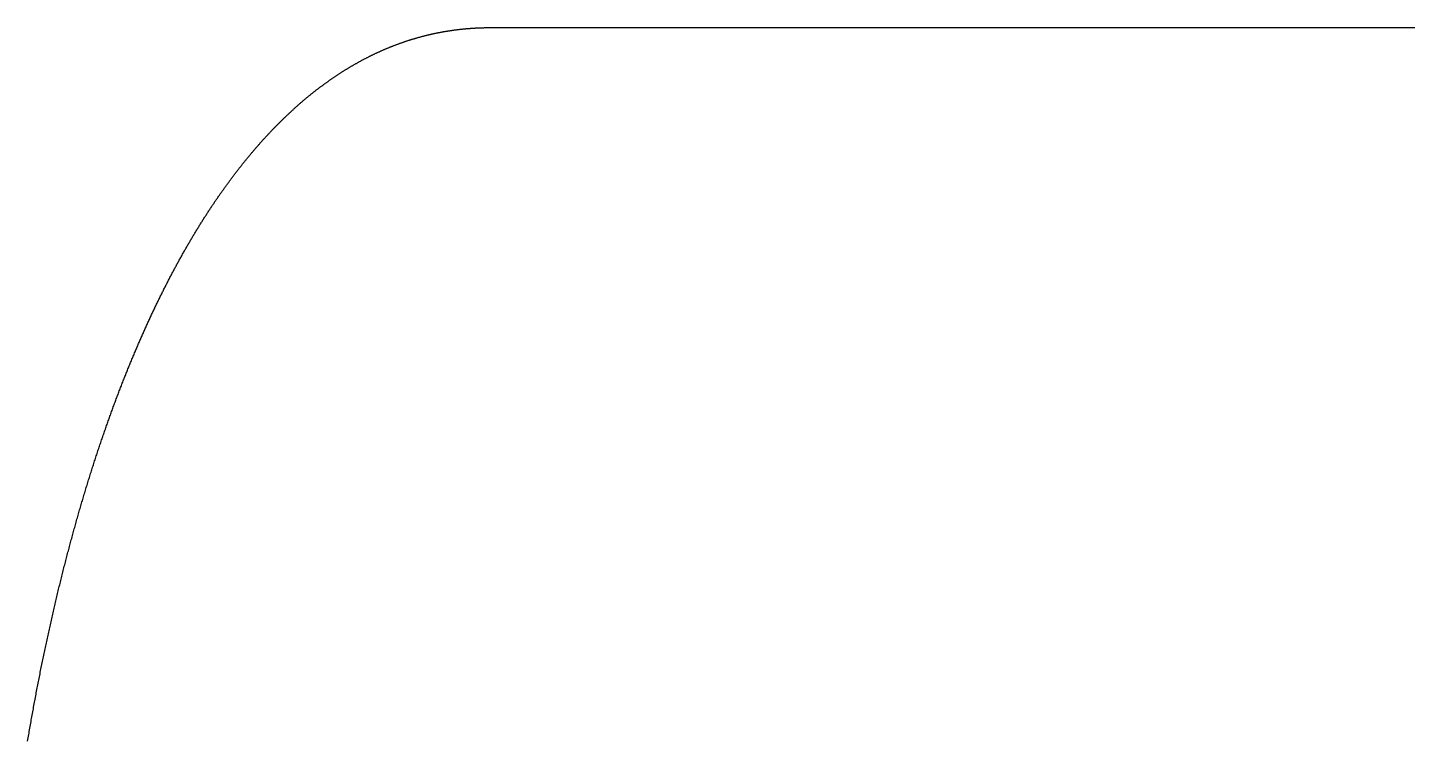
# Model space of a CAD drawing. Extents: x -14 to 314, y -178 to 13.
# Drawn here: x 264.9 to 289.58, y -82.75 to -70 of the extents above; entities that cross this region are included whole.
import ezdxf

# ---------------------------------------------------------------- set-up
doc = ezdxf.new("R2010")
doc.units = 0
doc.layers.add('BLACK', color=7, linetype='CONTINUOUS')

msp = doc.modelspace()

# ---------------------------------------------------------------- linework, layer by layer
at = {"layer": 'BLACK', "linetype": 'CONTINUOUS'}
for p, q in [((272.120732, -70.116603), (272.130206, -70.114472)), ((272.130206, -70.114472), (272.139686, -70.112361)), ((272.139686, -70.112361), (272.149168, -70.110269)), ((272.149168, -70.110269), (272.158656, -70.108197)), ((272.158656, -70.108197), (272.168145, -70.106145)), ((272.168145, -70.106145), (272.17764, -70.104113)), ((272.17764, -70.104113), (272.187136, -70.1021)), ((272.187136, -70.1021), (272.196638, -70.100107)), ((272.196638, -70.100107), (272.206142, -70.098134)), ((272.206142, -70.098134), (272.215652, -70.09618)), ((272.215652, -70.09618), (272.225163, -70.094246)), ((272.225163, -70.094246), (272.234681, -70.092331)), ((272.234681, -70.092331), (272.2442, -70.090436)), ((272.2442, -70.090436), (272.253724, -70.088561)), ((272.253724, -70.088561), (272.263251, -70.086705)), ((272.263251, -70.086705), (272.272783, -70.084869)), ((272.272783, -70.084869), (272.282318, -70.083053)), ((272.282318, -70.083053), (272.291858, -70.081256)), ((272.291858, -70.081256), (272.3014, -70.079479)), ((272.3014, -70.079479), (272.310948, -70.077722)), ((272.310948, -70.077722), (272.320498, -70.075984)), ((272.320498, -70.075984), (272.330054, -70.074266)), ((272.330054, -70.074266), (272.339612, -70.072567)), ((272.339612, -70.072567), (272.349176, -70.070888)), ((272.349176, -70.070888), (272.358742, -70.069229)), ((272.358742, -70.069229), (272.368313, -70.067589)), ((272.368313, -70.067589), (272.377887, -70.065969)), ((272.377887, -70.065969), (272.387467, -70.064368)), ((272.387467, -70.064368), (272.397049, -70.062788)), ((272.397049, -70.062788), (272.406637, -70.061226)), ((272.406637, -70.061226), (272.416227, -70.059685)), ((272.416227, -70.059685), (272.425823, -70.058162)), ((272.425823, -70.058162), (272.435422, -70.05666)), ((272.435422, -70.05666), (272.445026, -70.055177)), ((272.445026, -70.055177), (272.454633, -70.053714)), ((272.454633, -70.053714), (272.464245, -70.05227)), ((272.464245, -70.05227), (272.473861, -70.050846)), ((272.473861, -70.050846), (272.483482, -70.049441)), ((272.483482, -70.049441), (272.493106, -70.048056)), ((272.493106, -70.048056), (272.502735, -70.046691)), ((272.502735, -70.046691), (272.512367, -70.045345)), ((272.512367, -70.045345), (272.522005, -70.044019)), ((272.522005, -70.044019), (272.531646, -70.042713)), ((272.531646, -70.042713), (272.541293, -70.041426)), ((272.541293, -70.041426), (272.550942, -70.040159)), ((272.550942, -70.040159), (272.560597, -70.038911)), ((272.560597, -70.038911), (272.570256, -70.037683)), ((272.570256, -70.037683), (272.579919, -70.036474)), ((272.579919, -70.036474), (272.589587, -70.035286)), ((272.589587, -70.035286), (272.599259, -70.034116)), ((272.599259, -70.034116), (272.608935, -70.032967)), ((272.608935, -70.032967), (272.618617, -70.031837)), ((272.618617, -70.031837), (272.628302, -70.030727)), ((272.628302, -70.030727), (272.637992, -70.029636)), ((272.637992, -70.029636), (272.647686, -70.028565)), ((272.647686, -70.028565), (272.657386, -70.027513)), ((272.657386, -70.027513), (272.667089, -70.026481)), ((272.667089, -70.026481), (272.676797, -70.025469)), ((272.676797, -70.025469), (272.68651, -70.024476)), ((272.68651, -70.024476), (272.696227, -70.023503)), ((272.696227, -70.023503), (272.705949, -70.02255)), ((272.705949, -70.02255), (272.715676, -70.021617)), ((272.715676, -70.021617), (272.725407, -70.020703)), ((272.725407, -70.020703), (272.735143, -70.019808)), ((272.735143, -70.019808), (272.744883, -70.018934)), ((272.744883, -70.018934), (272.754629, -70.018078)), ((272.754629, -70.018078), (272.764378, -70.017243)), ((272.764378, -70.017243), (272.774133, -70.016427)), ((272.774133, -70.016427), (272.783892, -70.015631)), ((272.783892, -70.015631), (272.793657, -70.014855)), ((272.793657, -70.014855), (272.803426, -70.014099)), ((272.803426, -70.014099), (272.8132, -70.013362)), ((272.8132, -70.013362), (272.822978, -70.012644)), ((272.822978, -70.012644), (272.832762, -70.011947)), ((272.832762, -70.011947), (272.84255, -70.011269)), ((272.84255, -70.011269), (272.852344, -70.010611)), ((272.852344, -70.010611), (272.862141, -70.009973)), ((272.862141, -70.009973), (272.871945, -70.009354)), ((272.871945, -70.009354), (272.881752, -70.008755)), ((272.881752, -70.008755), (272.891566, -70.008176)), ((272.891566, -70.008176), (272.901383, -70.007616)), ((272.901383, -70.007616), (272.911207, -70.007077)), ((272.911207, -70.007077), (272.921034, -70.006557)), ((272.921034, -70.006557), (272.930867, -70.006057)), ((272.930867, -70.006057), (272.940705, -70.005576)), ((272.940705, -70.005576), (272.950548, -70.005116)), ((272.950548, -70.005116), (272.960396, -70.004675)), ((272.960396, -70.004675), (272.97025, -70.004254)), ((272.97025, -70.004254), (272.980108, -70.003853)), ((272.980108, -70.003853), (272.989972, -70.003471)), ((272.989972, -70.003471), (272.99984, -70.00311)), ((272.99984, -70.00311), (273.009714, -70.002768)), ((273.009714, -70.002768), (273.019593, -70.002446)), ((273.019593, -70.002446), (273.029477, -70.002144)), ((273.029477, -70.002144), (273.039367, -70.001862)), ((273.039367, -70.001862), (273.049262, -70.001599)), ((273.049262, -70.001599), (273.059161, -70.001357)), ((273.059161, -70.001357), (273.069067, -70.001134)), ((273.069067, -70.001134), (273.078977, -70.000932)), ((273.078977, -70.000932), (273.088893, -70.000749)), ((273.088893, -70.000749), (273.098814, -70.000586)), ((273.098814, -70.000586), (273.108741, -70.000443)), ((273.108741, -70.000443), (273.118673, -70.00032)), ((273.118673, -70.00032), (273.12861, -70.000217)), ((273.12861, -70.000217), (273.138553, -70.000134)), ((273.138553, -70.000134), (273.148501, -70.000071)), ((273.148501, -70.000071), (273.158455, -70.000028)), ((273.158455, -70.000028), (273.168414, -70.000004)), ((273.168414, -70.000004), (273.175, -70)), ((273.175, -70), (304, -70)), ((271.345375, -70.362948), (271.354603, -70.359149)), ((271.354603, -70.359149), (271.363831, -70.355372)), ((271.363831, -70.355372), (271.373064, -70.351614)), ((271.373064, -70.351614), (271.382297, -70.347879)), ((271.382297, -70.347879), (271.391535, -70.344162)), ((271.391535, -70.344162), (271.400773, -70.340468)), ((271.400773, -70.340468), (271.410016, -70.336793)), ((271.410016, -70.336793), (271.419259, -70.333139)), ((271.419259, -70.333139), (271.428507, -70.329505)), ((271.428507, -70.329505), (271.437755, -70.325893)), ((271.437755, -70.325893), (271.447009, -70.3223)), ((271.447009, -70.3223), (271.456261, -70.318728)), ((271.456261, -70.318728), (271.46552, -70.315176)), ((271.46552, -70.315176), (271.474778, -70.311645)), ((271.474778, -70.311645), (271.484042, -70.308134)), ((271.484042, -70.308134), (271.493305, -70.304644)), ((271.493305, -70.304644), (271.502574, -70.301174)), ((271.502574, -70.301174), (271.511843, -70.297725)), ((271.511843, -70.297725), (271.521117, -70.294295)), ((271.521117, -70.294295), (271.530391, -70.290887)), ((271.530391, -70.290887), (271.539671, -70.287498)), ((271.539671, -70.287498), (271.54895, -70.28413)), ((271.54895, -70.28413), (271.558235, -70.280781)), ((271.558235, -70.280781), (271.56752, -70.277454)), ((271.56752, -70.277454), (271.57681, -70.274146)), ((271.57681, -70.274146), (271.586101, -70.27086)), ((271.586101, -70.27086), (271.595397, -70.267592)), ((271.595397, -70.267592), (271.604692, -70.264346)), ((271.604692, -70.264346), (271.613994, -70.261119)), ((271.613994, -70.261119), (271.623295, -70.257914)), ((271.623295, -70.257914), (271.632603, -70.254727)), ((271.632603, -70.254727), (271.64191, -70.251562)), ((271.64191, -70.251562), (271.651223, -70.248416)), ((271.651223, -70.248416), (271.660535, -70.245291)), ((271.660535, -70.245291), (271.669854, -70.242185)), ((271.669854, -70.242185), (271.679172, -70.2391)), ((271.679172, -70.2391), (271.688497, -70.236035)), ((271.688497, -70.236035), (271.697821, -70.23299)), ((271.697821, -70.23299), (271.707151, -70.229965)), ((271.707151, -70.229965), (271.716482, -70.22696)), ((271.716482, -70.22696), (271.725818, -70.223975)), ((271.725818, -70.223975), (271.735154, -70.221011)), ((271.735154, -70.221011), (271.744496, -70.218066)), ((271.744496, -70.218066), (271.753838, -70.215141)), ((271.753838, -70.215141), (271.763186, -70.212236)), ((271.763186, -70.212236), (271.772534, -70.209352)), ((271.772534, -70.209352), (271.781888, -70.206487)), ((271.781888, -70.206487), (271.791242, -70.203643)), ((271.791242, -70.203643), (271.800603, -70.200818)), ((271.800603, -70.200818), (271.809963, -70.198014)), ((271.809963, -70.198014), (271.819329, -70.195229)), ((271.819329, -70.195229), (271.828696, -70.192464)), ((271.828696, -70.192464), (271.838069, -70.189719)), ((271.838069, -70.189719), (271.847442, -70.186995)), ((271.847442, -70.186995), (271.85682, -70.184289)), ((271.85682, -70.184289), (271.8662, -70.181605)), ((271.8662, -70.181605), (271.875585, -70.178939)), ((271.875585, -70.178939), (271.884971, -70.176294)), ((271.884971, -70.176294), (271.894362, -70.173668)), ((271.894362, -70.173668), (271.903754, -70.171063)), ((271.903754, -70.171063), (271.913152, -70.168477)), ((271.913152, -70.168477), (271.922551, -70.165912)), ((271.922551, -70.165912), (271.931956, -70.163366)), ((271.931956, -70.163366), (271.941361, -70.16084)), ((271.941361, -70.16084), (271.950772, -70.158333)), ((271.950772, -70.158333), (271.960184, -70.155847)), ((271.960184, -70.155847), (271.969602, -70.15338)), ((271.969602, -70.15338), (271.97902, -70.150934)), ((271.97902, -70.150934), (271.988445, -70.148506)), ((271.988445, -70.148506), (271.99787, -70.146099)), ((271.99787, -70.146099), (272.007301, -70.143712)), ((272.007301, -70.143712), (272.016734, -70.141344)), ((272.016734, -70.141344), (272.026172, -70.138996)), ((272.026172, -70.138996), (272.035611, -70.136668)), ((272.035611, -70.136668), (272.045056, -70.134359)), ((272.045056, -70.134359), (272.054502, -70.132071)), ((272.054502, -70.132071), (272.063953, -70.129802)), ((272.063953, -70.129802), (272.073407, -70.127553)), ((272.073407, -70.127553), (272.082865, -70.125323)), ((272.082865, -70.125323), (272.092326, -70.123114)), ((272.092326, -70.123114), (272.101791, -70.120924)), ((272.101791, -70.120924), (272.111259, -70.118754)), ((272.111259, -70.118754), (272.120732, -70.116603)), ((270.832232, -70.609152), (270.841342, -70.604167)), ((270.841342, -70.604167), (270.850449, -70.599205)), ((270.850449, -70.599205), (270.859562, -70.594263)), ((270.859562, -70.594263), (270.868672, -70.589345)), ((270.868672, -70.589345), (270.877789, -70.584446)), ((270.877789, -70.584446), (270.886903, -70.579571)), ((270.886903, -70.579571), (270.896024, -70.574716)), ((270.896024, -70.574716), (270.905142, -70.569884)), ((270.905142, -70.569884), (270.914267, -70.565072)), ((270.914267, -70.565072), (270.923389, -70.560284)), ((270.923389, -70.560284), (270.932517, -70.555515)), ((270.932517, -70.555515), (270.941643, -70.55077)), ((270.941643, -70.55077), (270.950776, -70.546044)), ((270.950776, -70.546044), (270.959906, -70.541342)), ((270.959906, -70.541342), (270.969042, -70.53666)), ((270.969042, -70.53666), (270.978176, -70.532)), ((270.978176, -70.532), (270.987316, -70.527361)), ((270.987316, -70.527361), (270.996454, -70.522744)), ((270.996454, -70.522744), (271.005598, -70.518147)), ((271.005598, -70.518147), (271.014741, -70.513574)), ((271.014741, -70.513574), (271.023889, -70.50902)), ((271.023889, -70.50902), (271.033035, -70.504489)), ((271.033035, -70.504489), (271.042188, -70.499977)), ((271.042188, -70.499977), (271.051338, -70.495489)), ((271.051338, -70.495489), (271.060495, -70.49102)), ((271.060495, -70.49102), (271.069649, -70.486574)), ((271.069649, -70.486574), (271.07881, -70.482147)), ((271.07881, -70.482147), (271.087969, -70.477744)), ((271.087969, -70.477744), (271.097134, -70.47336)), ((271.097134, -70.47336), (271.106297, -70.468999)), ((271.106297, -70.468999), (271.115466, -70.464657)), ((271.115466, -70.464657), (271.124634, -70.460338)), ((271.124634, -70.460338), (271.133807, -70.456038)), ((271.133807, -70.456038), (271.142979, -70.451762)), ((271.142979, -70.451762), (271.152157, -70.447504)), ((271.152157, -70.447504), (271.161333, -70.443269)), ((271.161333, -70.443269), (271.170515, -70.439054)), ((271.170515, -70.439054), (271.179696, -70.434861)), ((271.179696, -70.434861), (271.188883, -70.430688)), ((271.188883, -70.430688), (271.198068, -70.426537)), ((271.198068, -70.426537), (271.207259, -70.422406)), ((271.207259, -70.422406), (271.216449, -70.418297)), ((271.216449, -70.418297), (271.225645, -70.414207)), ((271.225645, -70.414207), (271.234839, -70.41014)), ((271.234839, -70.41014), (271.244039, -70.406092)), ((271.244039, -70.406092), (271.253238, -70.402067)), ((271.253238, -70.402067), (271.262443, -70.398061)), ((271.262443, -70.398061), (271.271646, -70.394077)), ((271.271646, -70.394077), (271.280856, -70.390113)), ((271.280856, -70.390113), (271.290064, -70.38617)), ((271.290064, -70.38617), (271.299278, -70.382247)), ((271.299278, -70.382247), (271.308491, -70.378347)), ((271.308491, -70.378347), (271.31771, -70.374465)), ((271.31771, -70.374465), (271.326928, -70.370606)), ((271.326928, -70.370606), (271.336152, -70.366766)), ((271.336152, -70.366766), (271.345375, -70.362948)), ((270.424228, -70.856416), (270.433256, -70.850426)), ((270.433256, -70.850426), (270.442291, -70.844456)), ((270.442291, -70.844456), (270.451322, -70.838511)), ((270.451322, -70.838511), (270.46036, -70.832587)), ((270.46036, -70.832587), (270.469394, -70.826689)), ((270.469394, -70.826689), (270.478435, -70.82081)), ((270.478435, -70.82081), (270.487473, -70.814958)), ((270.487473, -70.814958), (270.496517, -70.809125)), ((270.496517, -70.809125), (270.505557, -70.803318)), ((270.505557, -70.803318), (270.514605, -70.797531)), ((270.514605, -70.797531), (270.523648, -70.791769)), ((270.523648, -70.791769), (270.532699, -70.786027)), ((270.532699, -70.786027), (270.541746, -70.780311)), ((270.541746, -70.780311), (270.5508, -70.774614)), ((270.5508, -70.774614), (270.55985, -70.768943)), ((270.55985, -70.768943), (270.568907, -70.763292)), ((270.568907, -70.763292), (270.577961, -70.757666)), ((270.577961, -70.757666), (270.587021, -70.75206)), ((270.587021, -70.75206), (270.596078, -70.746479)), ((270.596078, -70.746479), (270.605142, -70.740918)), ((270.605142, -70.740918), (270.614202, -70.735382)), ((270.614202, -70.735382), (270.623269, -70.729866)), ((270.623269, -70.729866), (270.632333, -70.724375)), ((270.632333, -70.724375), (270.641403, -70.718903)), ((270.641403, -70.718903), (270.650471, -70.713457)), ((270.650471, -70.713457), (270.659544, -70.70803)), ((270.659544, -70.70803), (270.668615, -70.702628)), ((270.668615, -70.702628), (270.677692, -70.697246)), ((270.677692, -70.697246), (270.686766, -70.691888)), ((270.686766, -70.691888), (270.695847, -70.68655)), ((270.695847, -70.68655), (270.704925, -70.681237)), ((270.704925, -70.681237), (270.714009, -70.675944)), ((270.714009, -70.675944), (270.72309, -70.670675)), ((270.72309, -70.670675), (270.732178, -70.665426)), ((270.732178, -70.665426), (270.741262, -70.660202)), ((270.741262, -70.660202), (270.750353, -70.654996)), ((270.750353, -70.654996), (270.759442, -70.649816)), ((270.759442, -70.649816), (270.768537, -70.644655)), ((270.768537, -70.644655), (270.777629, -70.639519)), ((270.777629, -70.639519), (270.786727, -70.634401)), ((270.786727, -70.634401), (270.795822, -70.629309)), ((270.795822, -70.629309), (270.804924, -70.624236)), ((270.804924, -70.624236), (270.814024, -70.619187)), ((270.814024, -70.619187), (270.823129, -70.614157)), ((270.823129, -70.614157), (270.832232, -70.609152)), ((270.073204, -71.10833), (270.08218, -71.101417)), ((270.08218, -71.101417), (270.091152, -71.094532)), ((270.091152, -71.094532), (270.10013, -71.087667)), ((270.10013, -71.087667), (270.109105, -71.08083)), ((270.109105, -71.08083), (270.118086, -71.074014)), ((270.118086, -71.074014), (270.127064, -71.067225)), ((270.127064, -71.067225), (270.136048, -71.060456)), ((270.136048, -71.060456), (270.145028, -71.053716)), ((270.145028, -71.053716), (270.154015, -71.046995)), ((270.154015, -71.046995), (270.162998, -71.040302)), ((270.162998, -71.040302), (270.171988, -71.033629)), ((270.171988, -71.033629), (270.180974, -71.026984)), ((270.180974, -71.026984), (270.189967, -71.020359)), ((270.189967, -71.020359), (270.198956, -71.013761)), ((270.198956, -71.013761), (270.207952, -71.007184)), ((270.207952, -71.007184), (270.216944, -71.000634)), ((270.216944, -71.000634), (270.225942, -70.994103)), ((270.225942, -70.994103), (270.234937, -70.987601)), ((270.234937, -70.987601), (270.243938, -70.981118)), ((270.243938, -70.981118), (270.252936, -70.974662)), ((270.252936, -70.974662), (270.26194, -70.968227)), ((270.26194, -70.968227), (270.270941, -70.961818)), ((270.270941, -70.961818), (270.279948, -70.95543)), ((270.279948, -70.95543), (270.288952, -70.949068)), ((270.288952, -70.949068), (270.297962, -70.942727)), ((270.297962, -70.942727), (270.306969, -70.936412)), ((270.306969, -70.936412), (270.315982, -70.930118)), ((270.315982, -70.930118), (270.324992, -70.92385)), ((270.324992, -70.92385), (270.334008, -70.917602)), ((270.334008, -70.917602), (270.343021, -70.91138)), ((270.343021, -70.91138), (270.35204, -70.905179)), ((270.35204, -70.905179), (270.361056, -70.899004)), ((270.361056, -70.899004), (270.370078, -70.892849)), ((270.370078, -70.892849), (270.379097, -70.886721)), ((270.379097, -70.886721), (270.388122, -70.880612)), ((270.388122, -70.880612), (270.397144, -70.87453)), ((270.397144, -70.87453), (270.406172, -70.868468)), ((270.406172, -70.868468), (270.415197, -70.862432)), ((270.415197, -70.862432), (270.424228, -70.856416)), ((269.777876, -71.350177), (269.786801, -71.342451)), ((269.786801, -71.342451), (269.795732, -71.334747)), ((269.795732, -71.334747), (269.804659, -71.327072)), ((269.804659, -71.327072), (269.813594, -71.319418)), ((269.813594, -71.319418), (269.822524, -71.311793)), ((269.822524, -71.311793), (269.831461, -71.304189)), ((269.831461, -71.304189), (269.840394, -71.296615)), ((269.840394, -71.296615), (269.849334, -71.289062)), ((269.849334, -71.289062), (269.858269, -71.281538)), ((269.858269, -71.281538), (269.867212, -71.274034)), ((269.867212, -71.274034), (269.87615, -71.26656)), ((269.87615, -71.26656), (269.885096, -71.259106)), ((269.885096, -71.259106), (269.894037, -71.251682)), ((269.894037, -71.251682), (269.902985, -71.244278)), ((269.902985, -71.244278), (269.911928, -71.236904)), ((269.911928, -71.236904), (269.920879, -71.229549)), ((269.920879, -71.229549), (269.929826, -71.222224)), ((269.929826, -71.222224), (269.938779, -71.21492)), ((269.938779, -71.21492), (269.947729, -71.207644)), ((269.947729, -71.207644), (269.956685, -71.200389)), ((269.956685, -71.200389), (269.965637, -71.193163)), ((269.965637, -71.193163), (269.974596, -71.185957)), ((269.974596, -71.185957), (269.983551, -71.178779)), ((269.983551, -71.178779), (269.992513, -71.171622)), ((269.992513, -71.171622), (270.001471, -71.164494)), ((270.001471, -71.164494), (270.010435, -71.157386)), ((270.010435, -71.157386), (270.019396, -71.150307)), ((270.019396, -71.150307), (270.028363, -71.143248)), ((270.028363, -71.143248), (270.037326, -71.136218)), ((270.037326, -71.136218), (270.046297, -71.129207)), ((270.046297, -71.129207), (270.055263, -71.122225)), ((270.055263, -71.122225), (270.064236, -71.115264)), ((270.064236, -71.115264), (270.073204, -71.10833)), ((269.501805, -71.602469), (269.510693, -71.593937)), ((269.510693, -71.593937), (269.519576, -71.585437)), ((269.519576, -71.585437), (269.528466, -71.576958)), ((269.528466, -71.576958), (269.537352, -71.568511)), ((269.537352, -71.568511), (269.546245, -71.560084)), ((269.546245, -71.560084), (269.555134, -71.55169)), ((269.555134, -71.55169), (269.56403, -71.543316)), ((269.56403, -71.543316), (269.572921, -71.534974)), ((269.572921, -71.534974), (269.58182, -71.526652)), ((269.58182, -71.526652), (269.590714, -71.518362)), ((269.590714, -71.518362), (269.599615, -71.510092)), ((269.599615, -71.510092), (269.608512, -71.501855)), ((269.608512, -71.501855), (269.617417, -71.493637)), ((269.617417, -71.493637), (269.626316, -71.485451)), ((269.626316, -71.485451), (269.635223, -71.477286)), ((269.635223, -71.477286), (269.644126, -71.469151)), ((269.644126, -71.469151), (269.653036, -71.461038)), ((269.653036, -71.461038), (269.661941, -71.452955)), ((269.661941, -71.452955), (269.670854, -71.444893)), ((269.670854, -71.444893), (269.679762, -71.436862)), ((269.679762, -71.436862), (269.688677, -71.428851)), ((269.688677, -71.428851), (269.697588, -71.420871)), ((269.697588, -71.420871), (269.706506, -71.412912)), ((269.706506, -71.412912), (269.715419, -71.404983)), ((269.715419, -71.404983), (269.72434, -71.397075)), ((269.72434, -71.397075), (269.733256, -71.389198)), ((269.733256, -71.389198), (269.74218, -71.381341)), ((269.74218, -71.381341), (269.751099, -71.373514)), ((269.751099, -71.373514), (269.760025, -71.365708)), ((269.760025, -71.365708), (269.768947, -71.357932)), ((269.768947, -71.357932), (269.777876, -71.350177)), ((269.253619, -71.852146), (269.262466, -71.84286)), ((269.262466, -71.84286), (269.271309, -71.833607)), ((269.271309, -71.833607), (269.280159, -71.824376)), ((269.280159, -71.824376), (269.289004, -71.815178)), ((269.289004, -71.815178), (269.297857, -71.806002)), ((269.297857, -71.806002), (269.306706, -71.796859)), ((269.306706, -71.796859), (269.315562, -71.787737)), ((269.315562, -71.787737), (269.324413, -71.778648)), ((269.324413, -71.778648), (269.333272, -71.76958)), ((269.333272, -71.76958), (269.342126, -71.760546)), ((269.342126, -71.760546), (269.350988, -71.751532)), ((269.350988, -71.751532), (269.359845, -71.742552)), ((269.359845, -71.742552), (269.36871, -71.733593)), ((269.36871, -71.733593), (269.37757, -71.724667)), ((269.37757, -71.724667), (269.386438, -71.715761)), ((269.386438, -71.715761), (269.395301, -71.706889)), ((269.395301, -71.706889), (269.404171, -71.698037)), ((269.404171, -71.698037), (269.413037, -71.689218)), ((269.413037, -71.689218), (269.42191, -71.68042)), ((269.42191, -71.68042), (269.430779, -71.671655)), ((269.430779, -71.671655), (269.439655, -71.662911)), ((269.439655, -71.662911), (269.448527, -71.654199)), ((269.448527, -71.654199), (269.457406, -71.645508)), ((269.457406, -71.645508), (269.466281, -71.636849)), ((269.466281, -71.636849), (269.475163, -71.628212)), ((269.475163, -71.628212), (269.48404, -71.619606)), ((269.48404, -71.619606), (269.492925, -71.611021)), ((269.492925, -71.611021), (269.501805, -71.602469)), ((269.033028, -72.093246), (269.041829, -72.083269)), ((269.041829, -72.083269), (269.050639, -72.073312)), ((269.050639, -72.073312), (269.059443, -72.063391)), ((269.059443, -72.063391), (269.068256, -72.053491)), ((269.068256, -72.053491), (269.077064, -72.043627)), ((269.077064, -72.043627), (269.08588, -72.033784)), ((269.08588, -72.033784), (269.094691, -72.023976)), ((269.094691, -72.023976), (269.10351, -72.014189)), ((269.10351, -72.014189), (269.112325, -72.004437)), ((269.112325, -72.004437), (269.121147, -71.994706)), ((269.121147, -71.994706), (269.129965, -71.985011)), ((269.129965, -71.985011), (269.13879, -71.975336)), ((269.13879, -71.975336), (269.147611, -71.965696)), ((269.147611, -71.965696), (269.15644, -71.956078)), ((269.15644, -71.956078), (269.165264, -71.946494)), ((269.165264, -71.946494), (269.174096, -71.936931)), ((269.174096, -71.936931), (269.182923, -71.927403)), ((269.182923, -71.927403), (269.191757, -71.917895)), ((269.191757, -71.917895), (269.200588, -71.908423)), ((269.200588, -71.908423), (269.209426, -71.898971)), ((269.209426, -71.898971), (269.218259, -71.889553)), ((269.218259, -71.889553), (269.2271, -71.880157)), ((269.2271, -71.880157), (269.235936, -71.870795)), ((269.235936, -71.870795), (269.24478, -71.861453)), ((269.24478, -71.861453), (269.253619, -71.852146)), ((268.822227, -72.341416), (268.830987, -72.330746)), ((268.830987, -72.330746), (268.839755, -72.320097)), ((268.839755, -72.320097), (268.848518, -72.309485)), ((268.848518, -72.309485), (268.85729, -72.298895)), ((268.85729, -72.298895), (268.866057, -72.288341)), ((268.866057, -72.288341), (268.874832, -72.277809)), ((268.874832, -72.277809), (268.883603, -72.267314)), ((268.883603, -72.267314), (268.892382, -72.25684)), ((268.892382, -72.25684), (268.901156, -72.246403)), ((268.901156, -72.246403), (268.909939, -72.235988)), ((268.909939, -72.235988), (268.918716, -72.225608)), ((268.918716, -72.225608), (268.927502, -72.215251)), ((268.927502, -72.215251), (268.936284, -72.204929)), ((268.936284, -72.204929), (268.945073, -72.19463)), ((268.945073, -72.19463), (268.953858, -72.184366)), ((268.953858, -72.184366), (268.96265, -72.174124)), ((268.96265, -72.174124), (268.971438, -72.163917)), ((268.971438, -72.163917), (268.980235, -72.153733)), ((268.980235, -72.153733), (268.989026, -72.143584)), ((268.989026, -72.143584), (268.997826, -72.133456)), ((268.997826, -72.133456), (269.00662, -72.123365)), ((269.00662, -72.123365), (269.015423, -72.113294)), ((269.015423, -72.113294), (269.024221, -72.10326)), ((269.024221, -72.10326), (269.033028, -72.093246)), ((268.621194, -72.595115), (268.629916, -72.583751)), ((268.629916, -72.583751), (268.638634, -72.572426)), ((268.638634, -72.572426), (268.64736, -72.561122)), ((268.64736, -72.561122), (268.656081, -72.549858)), ((268.656081, -72.549858), (268.664812, -72.538614)), ((268.664812, -72.538614), (268.673537, -72.52741)), ((268.673537, -72.52741), (268.682271, -72.516227)), ((268.682271, -72.516227), (268.691001, -72.505082)), ((268.691001, -72.505082), (268.699739, -72.493959)), ((268.699739, -72.493959), (268.708472, -72.482874)), ((268.708472, -72.482874), (268.717214, -72.47181)), ((268.717214, -72.47181), (268.725952, -72.460785)), ((268.725952, -72.460785), (268.734697, -72.449782)), ((268.734697, -72.449782), (268.743439, -72.438816)), ((268.743439, -72.438816), (268.752188, -72.427872)), ((268.752188, -72.427872), (268.760933, -72.416965)), ((268.760933, -72.416965), (268.769687, -72.406081)), ((268.769687, -72.406081), (268.778435, -72.395233)), ((268.778435, -72.395233), (268.787193, -72.384408)), ((268.787193, -72.384408), (268.795945, -72.37362)), ((268.795945, -72.37362), (268.804706, -72.362853)), ((268.804706, -72.362853), (268.813462, -72.352124)), ((268.813462, -72.352124), (268.822227, -72.341416)), ((268.43859, -72.840715), (268.44726, -72.828716)), ((268.44726, -72.828716), (268.45594, -72.816739)), ((268.45594, -72.816739), (268.464615, -72.804802)), ((268.464615, -72.804802), (268.473298, -72.792887)), ((268.473298, -72.792887), (268.481978, -72.781012)), ((268.481978, -72.781012), (268.490666, -72.769159)), ((268.490666, -72.769159), (268.49935, -72.757346)), ((268.49935, -72.757346), (268.508042, -72.745555)), ((268.508042, -72.745555), (268.51673, -72.733803)), ((268.51673, -72.733803), (268.525427, -72.722073)), ((268.525427, -72.722073), (268.53412, -72.710383)), ((268.53412, -72.710383), (268.542821, -72.698714)), ((268.542821, -72.698714), (268.551518, -72.687085)), ((268.551518, -72.687085), (268.560223, -72.675478)), ((268.560223, -72.675478), (268.568924, -72.66391)), ((268.568924, -72.66391), (268.577634, -72.652364)), ((268.577634, -72.652364), (268.586339, -72.640857)), ((268.586339, -72.640857), (268.595053, -72.629372)), ((268.595053, -72.629372), (268.603763, -72.617925)), ((268.603763, -72.617925), (268.612481, -72.606501)), ((268.612481, -72.606501), (268.621194, -72.595115)), ((268.265608, -73.087363), (268.274231, -73.074735)), ((268.274231, -73.074735), (268.282863, -73.06213)), ((268.282863, -73.06213), (268.291491, -73.049566)), ((268.291491, -73.049566), (268.300127, -73.037024)), ((268.300127, -73.037024), (268.30876, -73.024523)), ((268.30876, -73.024523), (268.317402, -73.012044)), ((268.317402, -73.012044), (268.326039, -72.999607)), ((268.326039, -72.999607), (268.334686, -72.987192)), ((268.334686, -72.987192), (268.343328, -72.974817)), ((268.343328, -72.974817), (268.35198, -72.962465)), ((268.35198, -72.962465), (268.360627, -72.950154)), ((268.360627, -72.950154), (268.369283, -72.937865)), ((268.369283, -72.937865), (268.377935, -72.925616)), ((268.377935, -72.925616), (268.386596, -72.91339)), ((268.386596, -72.91339), (268.395252, -72.901204)), ((268.395252, -72.901204), (268.403918, -72.88904)), ((268.403918, -72.88904), (268.412579, -72.876916)), ((268.412579, -72.876916), (268.421249, -72.864815)), ((268.421249, -72.864815), (268.429915, -72.852754)), ((268.429915, -72.852754), (268.43859, -72.840715)), ((268.102206, -73.333482), (268.110785, -73.320233)), ((268.110785, -73.320233), (268.11936, -73.307026)), ((268.11936, -73.307026), (268.127945, -73.293841)), ((268.127945, -73.293841), (268.136525, -73.2807)), ((268.136525, -73.2807), (268.145115, -73.26758)), ((268.145115, -73.26758), (268.153702, -73.254503)), ((268.153702, -73.254503), (268.162297, -73.241449)), ((268.162297, -73.241449), (268.170889, -73.228436)), ((268.170889, -73.228436), (268.179489, -73.215446)), ((268.179489, -73.215446), (268.188086, -73.202498)), ((268.188086, -73.202498), (268.196692, -73.189573)), ((268.196692, -73.189573), (268.205295, -73.176689)), ((268.205295, -73.176689), (268.213906, -73.163828)), ((268.213906, -73.163828), (268.222513, -73.151009)), ((268.222513, -73.151009), (268.23113, -73.138212)), ((268.23113, -73.138212), (268.239742, -73.125456)), ((268.239742, -73.125456), (268.248364, -73.112723)), ((268.248364, -73.112723), (268.256982, -73.100032)), ((268.256982, -73.100032), (268.265608, -73.087363)), ((267.948333, -73.577489), (267.956859, -73.563647)), ((267.956859, -73.563647), (267.965382, -73.549849)), ((267.965382, -73.549849), (267.973915, -73.536073)), ((267.973915, -73.536073), (267.982444, -73.522341)), ((267.982444, -73.522341), (267.990983, -73.508632)), ((267.990983, -73.508632), (267.999518, -73.494967)), ((267.999518, -73.494967), (268.008063, -73.481324)), ((268.008063, -73.481324), (268.016604, -73.467724)), ((268.016604, -73.467724), (268.025154, -73.454147)), ((268.025154, -73.454147), (268.033701, -73.440613)), ((268.033701, -73.440613), (268.042257, -73.427102)), ((268.042257, -73.427102), (268.05081, -73.413634)), ((268.05081, -73.413634), (268.059372, -73.400188)), ((268.059372, -73.400188), (268.067931, -73.386786)), ((268.067931, -73.386786), (268.076499, -73.373406)), ((268.076499, -73.373406), (268.085063, -73.360068)), ((268.085063, -73.360068), (268.093636, -73.346754)), ((268.093636, -73.346754), (268.102206, -73.333482)), ((267.795452, -73.83227), (267.803921, -73.817823)), ((267.803921, -73.817823), (267.812386, -73.803422)), ((267.812386, -73.803422), (267.820862, -73.789043)), ((267.820862, -73.789043), (267.829335, -73.77471)), ((267.829335, -73.77471), (267.837817, -73.760399)), ((267.837817, -73.760399), (267.846296, -73.746132)), ((267.846296, -73.746132), (267.854785, -73.731889)), ((267.854785, -73.731889), (267.86327, -73.71769)), ((267.86327, -73.71769), (267.871766, -73.703514)), ((267.871766, -73.703514), (267.880257, -73.689382)), ((267.880257, -73.689382), (267.888759, -73.675273)), ((267.888759, -73.675273), (267.897257, -73.661208)), ((267.897257, -73.661208), (267.905765, -73.647166)), ((267.905765, -73.647166), (267.91427, -73.633168)), ((267.91427, -73.633168), (267.922784, -73.619193)), ((267.922784, -73.619193), (267.931295, -73.605262)), ((267.931295, -73.605262), (267.939816, -73.591353)), ((267.939816, -73.591353), (267.948333, -73.577489)), ((267.660468, -74.067959), (267.668881, -74.052965)), ((267.668881, -74.052965), (267.677292, -74.038018)), ((267.677292, -74.038018), (267.685712, -74.023093)), ((267.685712, -74.023093), (267.69413, -74.008215)), ((267.69413, -74.008215), (267.702557, -73.993359)), ((267.702557, -73.993359), (267.710982, -73.978549)), ((267.710982, -73.978549), (267.719416, -73.963762)), ((267.719416, -73.963762), (267.727848, -73.94902)), ((267.727848, -73.94902), (267.73629, -73.934301)), ((267.73629, -73.934301), (267.744728, -73.919628)), ((267.744728, -73.919628), (267.753177, -73.904978)), ((267.753177, -73.904978), (267.761622, -73.890372)), ((267.761622, -73.890372), (267.770078, -73.87579)), ((267.770078, -73.87579), (267.77853, -73.861253)), ((267.77853, -73.861253), (267.786992, -73.846739)), ((267.786992, -73.846739), (267.795452, -73.83227)), ((267.526418, -74.312472), (267.534771, -74.296923)), ((267.534771, -74.296923), (267.543121, -74.281421)), ((267.543121, -74.281421), (267.551481, -74.265941)), ((267.551481, -74.265941), (267.559839, -74.250509)), ((267.559839, -74.250509), (267.568207, -74.235099)), ((267.568207, -74.235099), (267.576573, -74.219737)), ((267.576573, -74.219737), (267.584949, -74.204397)), ((267.584949, -74.204397), (267.593322, -74.189104)), ((267.593322, -74.189104), (267.601705, -74.173833)), ((267.601705, -74.173833), (267.610086, -74.15861)), ((267.610086, -74.15861), (267.618477, -74.143409)), ((267.618477, -74.143409), (267.626865, -74.128254)), ((267.626865, -74.128254), (267.635264, -74.113123)), ((267.635264, -74.113123), (267.643659, -74.098037)), ((267.643659, -74.098037), (267.652065, -74.082975)), ((267.652065, -74.082975), (267.660468, -74.067959)), ((267.393379, -74.56595), (267.401666, -74.549836)), ((267.401666, -74.549836), (267.409951, -74.53377)), ((267.409951, -74.53377), (267.418246, -74.517727)), ((267.418246, -74.517727), (267.426539, -74.501733)), ((267.426539, -74.501733), (267.434843, -74.485761)), ((267.434843, -74.485761), (267.443145, -74.469837)), ((267.443145, -74.469837), (267.451457, -74.453936)), ((267.451457, -74.453936), (267.459767, -74.438082)), ((267.459767, -74.438082), (267.468087, -74.422252)), ((267.468087, -74.422252), (267.476406, -74.406469)), ((267.476406, -74.406469), (267.484734, -74.390709)), ((267.484734, -74.390709), (267.49306, -74.374996)), ((267.49306, -74.374996), (267.501397, -74.359306)), ((267.501397, -74.359306), (267.509731, -74.343664)), ((267.509731, -74.343664), (267.518076, -74.328045)), ((267.518076, -74.328045), (267.526418, -74.312472)), ((267.269649, -74.811837), (267.277863, -74.7952)), ((267.277863, -74.7952), (267.286088, -74.778586)), ((267.286088, -74.778586), (267.294312, -74.76202)), ((267.294312, -74.76202), (267.302546, -74.745478)), ((267.302546, -74.745478), (267.310779, -74.728984)), ((267.310779, -74.728984), (267.319022, -74.712513)), ((267.319022, -74.712513), (267.327264, -74.696091)), ((267.327264, -74.696091), (267.335516, -74.679692)), ((267.335516, -74.679692), (267.343766, -74.663342)), ((267.343766, -74.663342), (267.352027, -74.647014)), ((267.352027, -74.647014), (267.360286, -74.630735)), ((267.360286, -74.630735), (267.368556, -74.614479)), ((267.368556, -74.614479), (267.376824, -74.598271)), ((267.376824, -74.598271), (267.385102, -74.582086)), ((267.385102, -74.582086), (267.393379, -74.56595)), ((267.146944, -75.065836), (267.155094, -75.048642)), ((267.155094, -75.048642), (267.163242, -75.031499)), ((267.163242, -75.031499), (267.171401, -75.014378)), ((267.171401, -75.014378), (267.179559, -74.997307)), ((267.179559, -74.997307), (267.187729, -74.980259)), ((267.187729, -74.980259), (267.195896, -74.963261)), ((267.195896, -74.963261), (267.204075, -74.946285)), ((267.204075, -74.946285), (267.212252, -74.929359)), ((267.212252, -74.929359), (267.22044, -74.912456)), ((267.22044, -74.912456), (267.228627, -74.895603)), ((267.228627, -74.895603), (267.236824, -74.878772)), ((267.236824, -74.878772), (267.24502, -74.861991)), ((267.24502, -74.861991), (267.253227, -74.845233)), ((267.253227, -74.845233), (267.261432, -74.828523)), ((267.261432, -74.828523), (267.269649, -74.811837)), ((267.03342, -75.310288), (267.041498, -75.292582)), ((267.041498, -75.292582), (267.049576, -75.274926)), ((267.049576, -75.274926), (267.057665, -75.257294)), ((267.057665, -75.257294), (267.065753, -75.239712)), ((267.065753, -75.239712), (267.073853, -75.222153)), ((267.073853, -75.222153), (267.081951, -75.204644)), ((267.081951, -75.204644), (267.090061, -75.187158)), ((267.090061, -75.187158), (267.098169, -75.169722)), ((267.098169, -75.169722), (267.106289, -75.15231)), ((267.106289, -75.15231), (267.114408, -75.134947)), ((267.114408, -75.134947), (267.122537, -75.117608)), ((267.122537, -75.117608), (267.130666, -75.100319)), ((267.130666, -75.100319), (267.138806, -75.083052)), ((267.138806, -75.083052), (267.146944, -75.065836)), ((266.920923, -75.561954), (266.928926, -75.543731)), ((266.928926, -75.543731), (266.936928, -75.525558)), ((266.936928, -75.525558), (266.944943, -75.507408)), ((266.944943, -75.507408), (266.952956, -75.48931)), ((266.952956, -75.48931), (266.960981, -75.471234)), ((266.960981, -75.471234), (266.969006, -75.45321)), ((266.969006, -75.45321), (266.977042, -75.435208)), ((266.977042, -75.435208), (266.985077, -75.417258)), ((266.985077, -75.417258), (266.993124, -75.39933)), ((266.993124, -75.39933), (267.00117, -75.381454)), ((267.00117, -75.381454), (267.009228, -75.3636)), ((267.009228, -75.3636), (267.017284, -75.345797)), ((267.017284, -75.345797), (267.025353, -75.328018)), ((267.025353, -75.328018), (267.03342, -75.310288)), ((266.817442, -75.802157), (266.825364, -75.783462)), ((266.825364, -75.783462), (266.833299, -75.764791)), ((266.833299, -75.764791), (266.841233, -75.746171)), ((266.841233, -75.746171), (266.849179, -75.727574)), ((266.849179, -75.727574), (266.857125, -75.709029)), ((266.857125, -75.709029), (266.865083, -75.690507)), ((266.865083, -75.690507), (266.87304, -75.672037)), ((266.87304, -75.672037), (266.88101, -75.65359)), ((266.88101, -75.65359), (266.888979, -75.635194)), ((266.888979, -75.635194), (266.896959, -75.616821)), ((266.896959, -75.616821), (266.904939, -75.5985)), ((266.904939, -75.5985), (266.912931, -75.580202)), ((266.912931, -75.580202), (266.920923, -75.561954)), ((266.714952, -76.048702), (266.722802, -76.029505)), ((266.722802, -76.029505), (266.730652, -76.010359)), ((266.730652, -76.010359), (266.738514, -75.991237)), ((266.738514, -75.991237), (266.746377, -75.972167)), ((266.746377, -75.972167), (266.754251, -75.953121)), ((266.754251, -75.953121), (266.762126, -75.934126)), ((266.762126, -75.934126), (266.770013, -75.915154)), ((266.770013, -75.915154), (266.7779, -75.896235)), ((266.7779, -75.896235), (266.785798, -75.877338)), ((266.785798, -75.877338), (266.793697, -75.858494)), ((266.793697, -75.858494), (266.801608, -75.839673)), ((266.801608, -75.839673), (266.809519, -75.820903)), ((266.809519, -75.820903), (266.817442, -75.802157)), ((266.613521, -76.301608), (266.621282, -76.281933)), ((266.621282, -76.281933), (266.629056, -76.262282)), ((266.629056, -76.262282), (266.63683, -76.242683)), ((266.63683, -76.242683), (266.644616, -76.223107)), ((266.644616, -76.223107), (266.652403, -76.203584)), ((266.652403, -76.203584), (266.660202, -76.184084)), ((266.660202, -76.184084), (266.668002, -76.164637)), ((266.668002, -76.164637), (266.675814, -76.145213)), ((266.675814, -76.145213), (266.683627, -76.125841)), ((266.683627, -76.125841), (266.691451, -76.106492)), ((266.691451, -76.106492), (266.699277, -76.087196)), ((266.699277, -76.087196), (266.707114, -76.067923)), ((266.707114, -76.067923), (266.714952, -76.048702)), ((266.520876, -76.540758), (266.528556, -76.520626)), ((266.528556, -76.520626), (266.536249, -76.500519)), ((266.536249, -76.500519), (266.543943, -76.480464)), ((266.543943, -76.480464), (266.551649, -76.460432)), ((266.551649, -76.460432), (266.559357, -76.440453)), ((266.559357, -76.440453), (266.567077, -76.420498)), ((266.567077, -76.420498), (266.574798, -76.400595)), ((266.574798, -76.400595), (266.582532, -76.380716)), ((266.582532, -76.380716), (266.590266, -76.360889)), ((266.590266, -76.360889), (266.598013, -76.341086)), ((266.598013, -76.341086), (266.605761, -76.321335)), ((266.605761, -76.321335), (266.613521, -76.301608)), ((266.429224, -76.7854), (266.43682, -76.76481)), ((266.43682, -76.76481), (266.444428, -76.744244)), ((266.444428, -76.744244), (266.452038, -76.723731)), ((266.452038, -76.723731), (266.459661, -76.703241)), ((266.459661, -76.703241), (266.467286, -76.682804)), ((266.467286, -76.682804), (266.474923, -76.662391)), ((266.474923, -76.662391), (266.482561, -76.642031)), ((266.482561, -76.642031), (266.490212, -76.621694)), ((266.490212, -76.621694), (266.497865, -76.60141)), ((266.497865, -76.60141), (266.50553, -76.581149)), ((266.50553, -76.581149), (266.513197, -76.560942)), ((266.513197, -76.560942), (266.520876, -76.540758)), ((266.338614, -77.035557), (266.346121, -77.014507)), ((266.346121, -77.014507), (266.353642, -76.99348)), ((266.353642, -76.99348), (266.361164, -76.972507)), ((266.361164, -76.972507), (266.368699, -76.951557)), ((266.368699, -76.951557), (266.376236, -76.930661)), ((266.376236, -76.930661), (266.383786, -76.909788)), ((266.383786, -76.909788), (266.391338, -76.888968)), ((266.391338, -76.888968), (266.398903, -76.868172)), ((266.398903, -76.868172), (266.406469, -76.847429)), ((266.406469, -76.847429), (266.414049, -76.826709)), ((266.414049, -76.826709), (266.42163, -76.806043)), ((266.42163, -76.806043), (266.429224, -76.7854)), ((266.249096, -77.291247), (266.25651, -77.269736)), ((266.25651, -77.269736), (266.263938, -77.248247)), ((266.263938, -77.248247), (266.271368, -77.226813)), ((266.271368, -77.226813), (266.278811, -77.205401)), ((266.278811, -77.205401), (266.286257, -77.184044)), ((266.286257, -77.184044), (266.293716, -77.162709)), ((266.293716, -77.162709), (266.301177, -77.141429)), ((266.301177, -77.141429), (266.308651, -77.120171)), ((266.308651, -77.120171), (266.316128, -77.098968)), ((266.316128, -77.098968), (266.323618, -77.077787)), ((266.323618, -77.077787), (266.331109, -77.056661)), ((266.331109, -77.056661), (266.338614, -77.035557)), ((266.168036, -77.530509), (266.175367, -77.508558)), ((266.175367, -77.508558), (266.182701, -77.486661)), ((266.182701, -77.486661), (266.190048, -77.464787)), ((266.190048, -77.464787), (266.197398, -77.442968)), ((266.197398, -77.442968), (266.204761, -77.421171)), ((266.204761, -77.421171), (266.212128, -77.399428)), ((266.212128, -77.399428), (266.219508, -77.377709)), ((266.219508, -77.377709), (266.22689, -77.356043)), ((266.22689, -77.356043), (266.234286, -77.334401)), ((266.234286, -77.334401), (266.241684, -77.312812)), ((266.241684, -77.312812), (266.249096, -77.291247)), ((266.08798, -77.774422), (266.095213, -77.752062)), ((266.095213, -77.752062), (266.10246, -77.729725)), ((266.10246, -77.729725), (266.10971, -77.707443)), ((266.10971, -77.707443), (266.116974, -77.685183)), ((266.116974, -77.685183), (266.124241, -77.662978)), ((266.124241, -77.662978), (266.131522, -77.640795)), ((266.131522, -77.640795), (266.138806, -77.618667)), ((266.138806, -77.618667), (266.146104, -77.596562)), ((266.146104, -77.596562), (266.153405, -77.574511)), ((266.153405, -77.574511), (266.160719, -77.552483)), ((266.160719, -77.552483), (266.168036, -77.530509)), ((266.008957, -78.023019), (266.016099, -78.000219)), ((266.016099, -78.000219), (266.023245, -77.977474)), ((266.023245, -77.977474), (266.030405, -77.954751)), ((266.030405, -77.954751), (266.037569, -77.932083)), ((266.037569, -77.932083), (266.044747, -77.909437)), ((266.044747, -77.909437), (266.051928, -77.886846)), ((266.051928, -77.886846), (266.059123, -77.864278)), ((266.059123, -77.864278), (266.066322, -77.841764)), ((266.066322, -77.841764), (266.073534, -77.819273)), ((266.073534, -77.819273), (266.08075, -77.796836)), ((266.08075, -77.796836), (266.08798, -77.774422)), ((265.931019, -78.276268), (265.938056, -78.25306)), ((265.938056, -78.25306), (265.945108, -78.229874)), ((265.945108, -78.229874), (265.952163, -78.206743)), ((265.952163, -78.206743), (265.959233, -78.183635)), ((265.959233, -78.183635), (265.966307, -78.160581)), ((265.966307, -78.160581), (265.973396, -78.13755)), ((265.973396, -78.13755), (265.980488, -78.114573)), ((265.980488, -78.114573), (265.987594, -78.091619)), ((265.987594, -78.091619), (265.994705, -78.068719)), ((265.994705, -78.068719), (266.001829, -78.045842)), ((266.001829, -78.045842), (266.008957, -78.023019)), ((265.861134, -78.510547), (265.868078, -78.486954)), ((265.868078, -78.486954), (265.875036, -78.463383)), ((265.875036, -78.463383), (265.881998, -78.439867)), ((265.881998, -78.439867), (265.888975, -78.416373)), ((265.888975, -78.416373), (265.895956, -78.392934)), ((265.895956, -78.392934), (265.902952, -78.369518)), ((265.902952, -78.369518), (265.909952, -78.346155)), ((265.909952, -78.346155), (265.916967, -78.322816)), ((265.916967, -78.322816), (265.923986, -78.299531)), ((265.923986, -78.299531), (265.931019, -78.276268)), ((265.785366, -78.772702), (265.792207, -78.74867)), ((265.792207, -78.74867), (265.799054, -78.724693)), ((265.799054, -78.724693), (265.805915, -78.700739)), ((265.805915, -78.700739), (265.812781, -78.676838)), ((265.812781, -78.676838), (265.819661, -78.65296)), ((265.819661, -78.65296), (265.826547, -78.629137)), ((265.826547, -78.629137), (265.833447, -78.605335)), ((265.833447, -78.605335), (265.840352, -78.581589)), ((265.840352, -78.581589), (265.847271, -78.557864)), ((265.847271, -78.557864), (265.854196, -78.534194)), ((265.854196, -78.534194), (265.861134, -78.510547)), ((265.717529, -79.015043), (265.72427, -78.990629)), ((265.72427, -78.990629), (265.731016, -78.966269)), ((265.731016, -78.966269), (265.737777, -78.941931)), ((265.737777, -78.941931), (265.744543, -78.917647)), ((265.744543, -78.917647), (265.751324, -78.893386)), ((265.751324, -78.893386), (265.758111, -78.869179)), ((265.758111, -78.869179), (265.764912, -78.844994)), ((265.764912, -78.844994), (265.771719, -78.820864)), ((265.771719, -78.820864), (265.77854, -78.796756)), ((265.77854, -78.796756), (265.785366, -78.772702)), ((265.650717, -79.261203), (265.657353, -79.236408)), ((265.657353, -79.236408), (265.663996, -79.211667)), ((265.663996, -79.211667), (265.670653, -79.186947)), ((265.670653, -79.186947), (265.677317, -79.162282)), ((265.677317, -79.162282), (265.683995, -79.137639)), ((265.683995, -79.137639), (265.69068, -79.11305)), ((265.69068, -79.11305), (265.697379, -79.088483)), ((265.697379, -79.088483), (265.704084, -79.06397)), ((265.704084, -79.06397), (265.710804, -79.039479)), ((265.710804, -79.039479), (265.717529, -79.015043)), ((265.584961, -79.511166), (265.591491, -79.485991)), ((265.591491, -79.485991), (265.598026, -79.46087)), ((265.598026, -79.46087), (265.604577, -79.435771)), ((265.604577, -79.435771), (265.611135, -79.410726)), ((265.611135, -79.410726), (265.617707, -79.385702)), ((265.617707, -79.385702), (265.624286, -79.360733)), ((265.624286, -79.360733), (265.63088, -79.335786)), ((265.63088, -79.335786), (265.63748, -79.310892)), ((265.63748, -79.310892), (265.644096, -79.286021)), ((265.644096, -79.286021), (265.650717, -79.261203)), ((265.520295, -79.764909), (265.526714, -79.739357)), ((265.526714, -79.739357), (265.53314, -79.713859)), ((265.53314, -79.713859), (265.539581, -79.688382)), ((265.539581, -79.688382), (265.546029, -79.662959)), ((265.546029, -79.662959), (265.552492, -79.637558)), ((265.552492, -79.637558), (265.558962, -79.612211)), ((265.558962, -79.612211), (265.565448, -79.586885)), ((265.565448, -79.586885), (265.57194, -79.561613)), ((265.57194, -79.561613), (265.578447, -79.536362)), ((265.578447, -79.536362), (265.584961, -79.511166)), ((265.463056, -79.996483), (265.469369, -79.97061)), ((265.469369, -79.97061), (265.475697, -79.944759)), ((265.475697, -79.944759), (265.482032, -79.91896)), ((265.482032, -79.91896), (265.488383, -79.893183)), ((265.488383, -79.893183), (265.494741, -79.86746)), ((265.494741, -79.86746), (265.501115, -79.841758)), ((265.501115, -79.841758), (265.507496, -79.81611)), ((265.507496, -79.81611), (265.513892, -79.790483)), ((265.513892, -79.790483), (265.520295, -79.764909)), ((265.40055, -80.257342), (265.406746, -80.231097)), ((265.406746, -80.231097), (265.412958, -80.204873)), ((265.412958, -80.204873), (265.419177, -80.178702)), ((265.419177, -80.178702), (265.425412, -80.152552)), ((265.425412, -80.152552), (265.431655, -80.126456)), ((265.431655, -80.126456), (265.437914, -80.10038)), ((265.437914, -80.10038), (265.44418, -80.074358)), ((265.44418, -80.074358), (265.450462, -80.048357)), ((265.450462, -80.048357), (265.456751, -80.02241)), ((265.456751, -80.02241), (265.463056, -79.996483)), ((265.345306, -80.495288), (265.351397, -80.468695)), ((265.351397, -80.468695), (265.357498, -80.442155)), ((265.357498, -80.442155), (265.363614, -80.415635)), ((265.363614, -80.415635), (265.369738, -80.389169)), ((265.369738, -80.389169), (265.375878, -80.362723)), ((265.375878, -80.362723), (265.382026, -80.33633)), ((265.382026, -80.33633), (265.38819, -80.309958)), ((265.38819, -80.309958), (265.394363, -80.28364)), ((265.394363, -80.28364), (265.40055, -80.257342)), ((265.291048, -80.73619), (265.297026, -80.709284)), ((265.297026, -80.709284), (265.30302, -80.682399)), ((265.30302, -80.682399), (265.309022, -80.655566)), ((265.309022, -80.655566), (265.31504, -80.628753)), ((265.31504, -80.628753), (265.321068, -80.601993)), ((265.321068, -80.601993), (265.327111, -80.575254)), ((265.327111, -80.575254), (265.333162, -80.548567)), ((265.333162, -80.548567), (265.33923, -80.521901)), ((265.33923, -80.521901), (265.345306, -80.495288)), ((265.237796, -80.980054), (265.243664, -80.952806)), ((265.243664, -80.952806), (265.249541, -80.92561)), ((265.249541, -80.92561), (265.255434, -80.898435)), ((265.255434, -80.898435), (265.261337, -80.871312)), ((265.261337, -80.871312), (265.267255, -80.844209)), ((265.267255, -80.844209), (265.273183, -80.817157)), ((265.273183, -80.817157), (265.279127, -80.790127)), ((265.279127, -80.790127), (265.28508, -80.763148)), ((265.28508, -80.763148), (265.291048, -80.73619)), ((265.185579, -81.226816), (265.191327, -81.199262)), ((265.191327, -81.199262), (265.197092, -81.171728)), ((265.197092, -81.171728), (265.202867, -81.144245)), ((265.202867, -81.144245), (265.208658, -81.116782)), ((265.208658, -81.116782), (265.214458, -81.089371)), ((265.214458, -81.089371), (265.220275, -81.06198)), ((265.220275, -81.06198), (265.226101, -81.034641)), ((265.226101, -81.034641), (265.231944, -81.007321)), ((265.231944, -81.007321), (265.237796, -80.980054)), ((265.134415, -81.476475), (265.140048, -81.448587)), ((265.140048, -81.448587), (265.145692, -81.42075)), ((265.145692, -81.42075), (265.151352, -81.392932)), ((265.151352, -81.392932), (265.157022, -81.365166)), ((265.157022, -81.365166), (265.162708, -81.337418)), ((265.162708, -81.337418), (265.168404, -81.309722)), ((265.168404, -81.309722), (265.174117, -81.282046)), ((265.174117, -81.282046), (265.17984, -81.254421)), ((265.17984, -81.254421), (265.185579, -81.226816)), ((265.084335, -81.728966), (265.089844, -81.700779)), ((265.089844, -81.700779), (265.095369, -81.672611)), ((265.095369, -81.672611), (265.100906, -81.644493)), ((265.100906, -81.644493), (265.106458, -81.616395)), ((265.106458, -81.616395), (265.112022, -81.588348)), ((265.112022, -81.588348), (265.117601, -81.560319)), ((265.117601, -81.560319), (265.123191, -81.532341)), ((265.123191, -81.532341), (265.128798, -81.504383)), ((265.128798, -81.504383), (265.134415, -81.476475)), ((265.035356, -81.984279), (265.040744, -81.955767)), ((265.040744, -81.955767), (265.046143, -81.927304)), ((265.046143, -81.927304), (265.051559, -81.89886)), ((265.051559, -81.89886), (265.056986, -81.870466)), ((265.056986, -81.870466), (265.062429, -81.842091)), ((265.062429, -81.842091), (265.067884, -81.813765)), ((265.067884, -81.813765), (265.073355, -81.785459)), ((265.073355, -81.785459), (265.078836, -81.757203)), ((265.078836, -81.757203), (265.084335, -81.728966)), ((264.992768, -82.213542), (264.998043, -82.184758)), ((264.998043, -82.184758), (265.00333, -82.156023)), ((265.00333, -82.156023), (265.008634, -82.127307)), ((265.008634, -82.127307), (265.013949, -82.098639)), ((265.013949, -82.098639), (265.019281, -82.069991)), ((265.019281, -82.069991), (265.024625, -82.041391)), ((265.024625, -82.041391), (265.029985, -82.01281)), ((265.029985, -82.01281), (265.035356, -81.984279)), ((264.945943, -82.47403), (264.951087, -82.444961)), ((264.951087, -82.444961), (264.956248, -82.415909)), ((264.956248, -82.415909), (264.961421, -82.386906)), ((264.961421, -82.386906), (264.966611, -82.35792)), ((264.966611, -82.35792), (264.971813, -82.328984)), ((264.971813, -82.328984), (264.977031, -82.300065)), ((264.977031, -82.300065), (264.982262, -82.271196)), ((264.982262, -82.271196), (264.987509, -82.242344)), ((264.987509, -82.242344), (264.992768, -82.213542)), ((264.905304, -82.707836), (264.910331, -82.678503)), ((264.910331, -82.678503), (264.915376, -82.649187)), ((264.915376, -82.649187), (264.920433, -82.61992)), ((264.920433, -82.61992), (264.925507, -82.59067)), ((264.925507, -82.59067), (264.930593, -82.561468)), ((264.930593, -82.561468), (264.935696, -82.532284)), ((264.935696, -82.532284), (264.940811, -82.503148)), ((264.940811, -82.503148), (264.945943, -82.47403)), ((264.895291, -82.766614), (264.900289, -82.737216)), ((264.900289, -82.737216), (264.905304, -82.707836))]:
    msp.add_line(p, q, dxfattribs=at)

doc.saveas('drawing.dxf')
